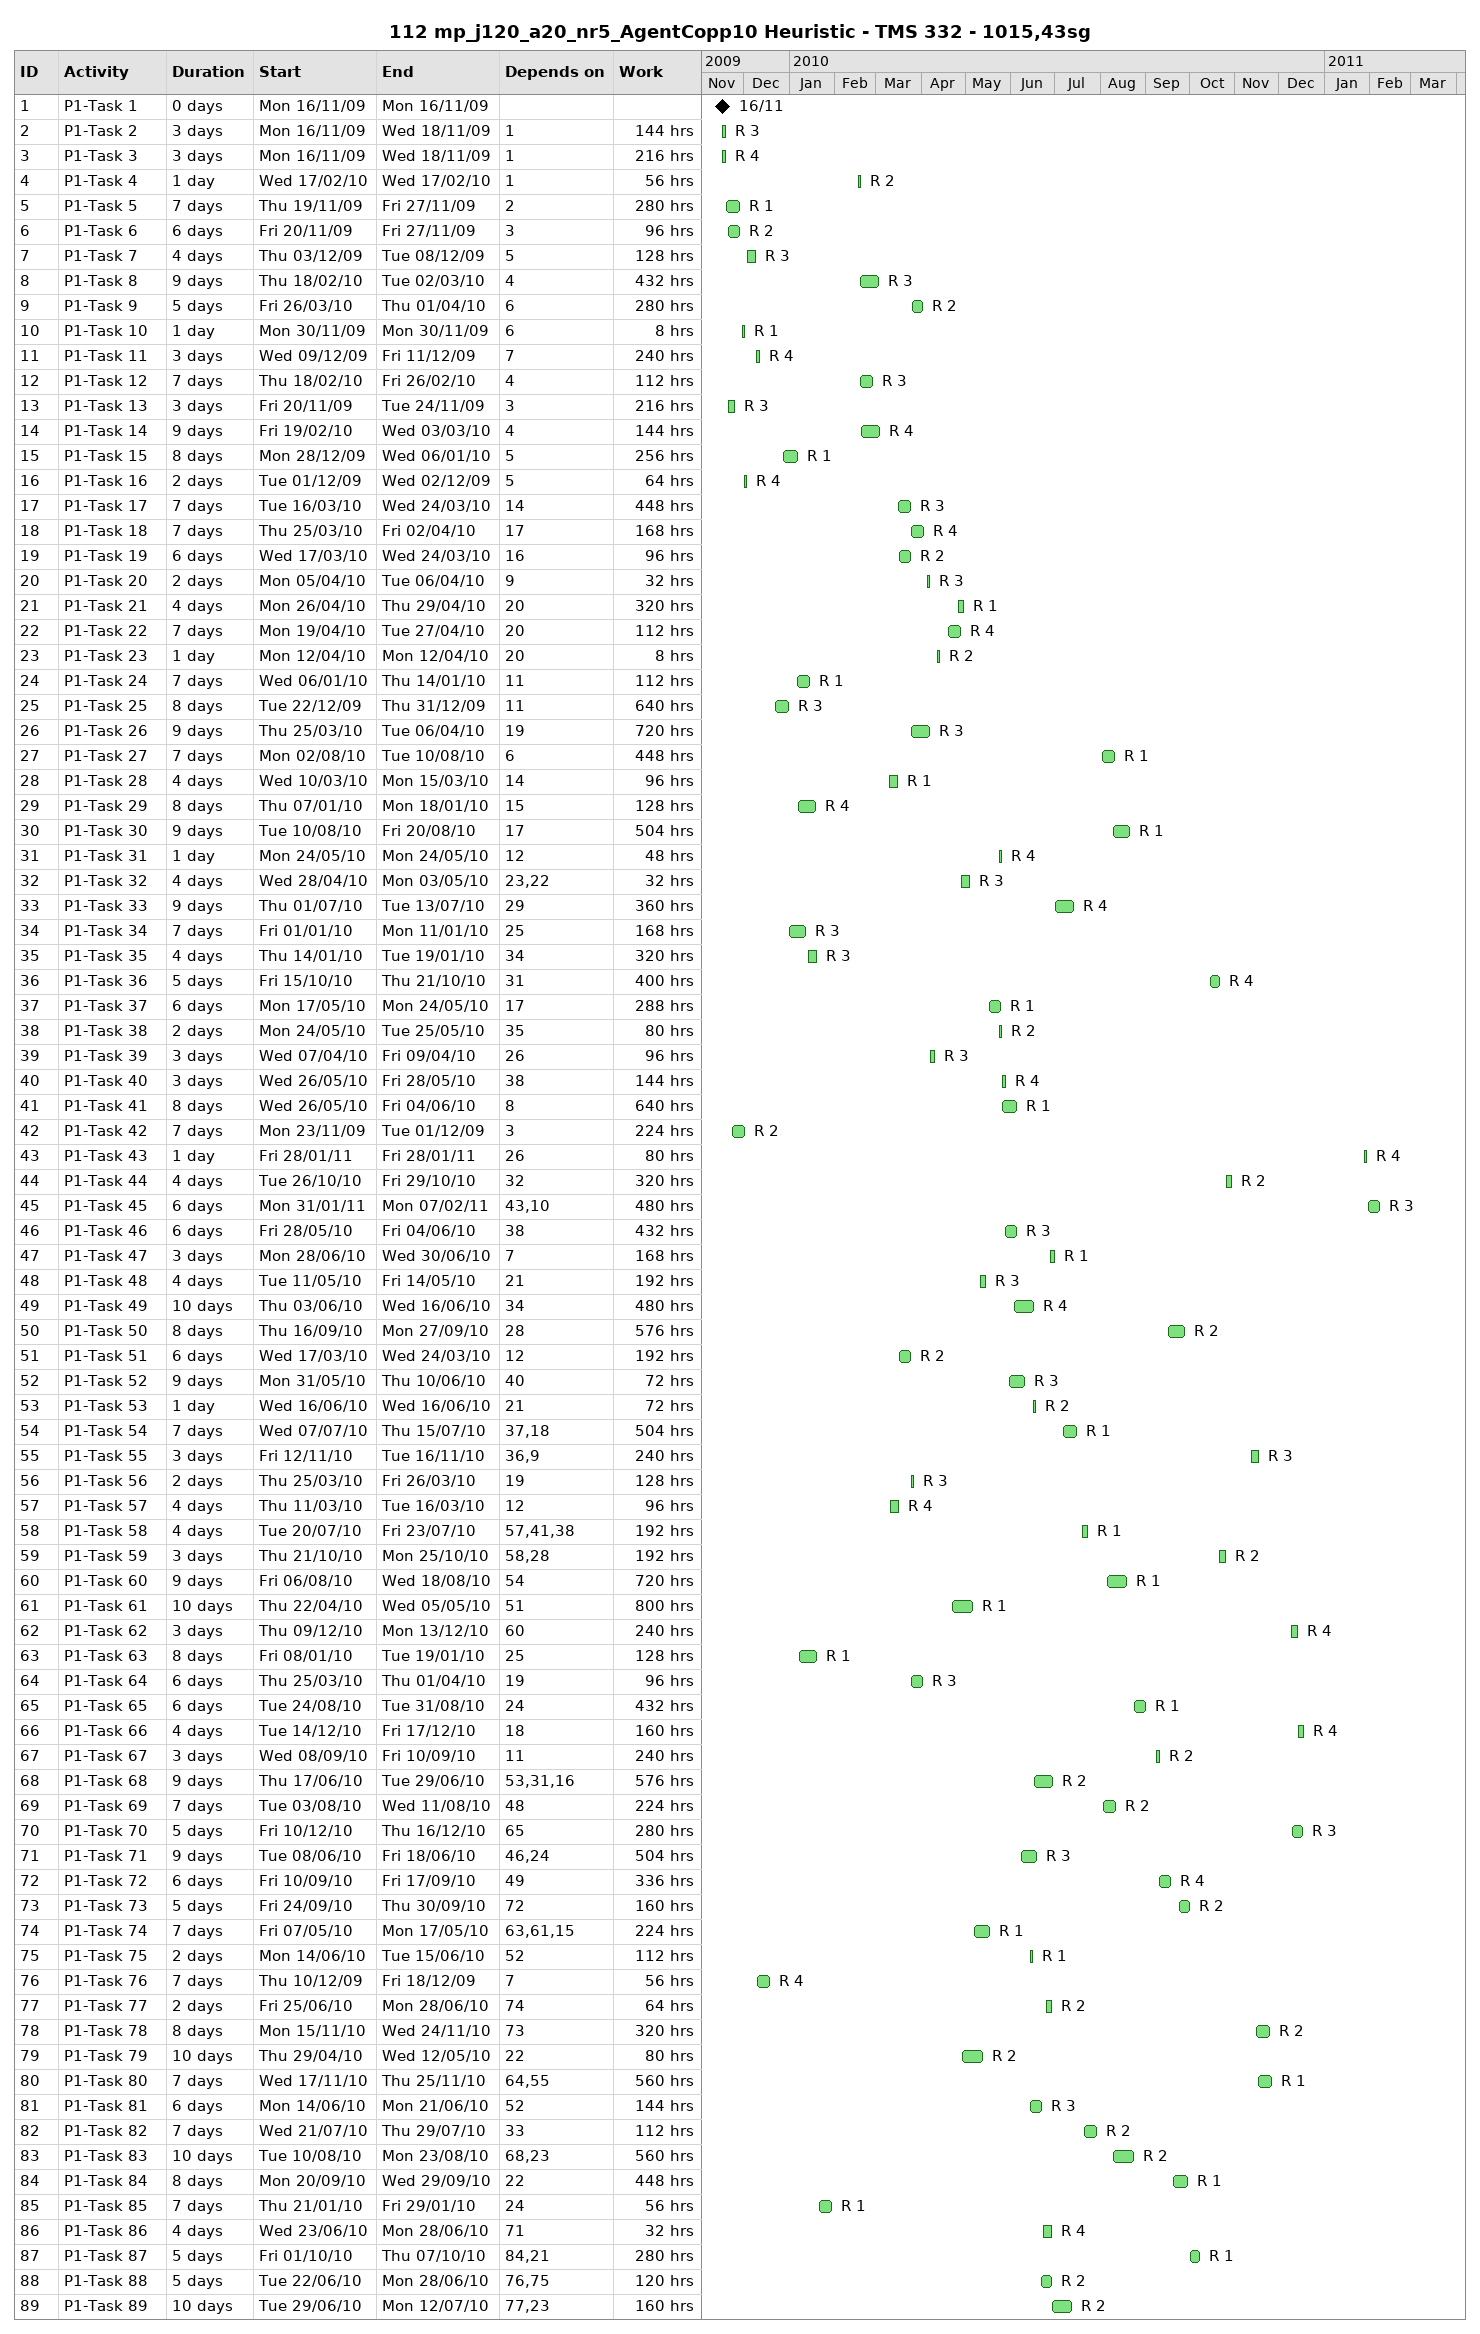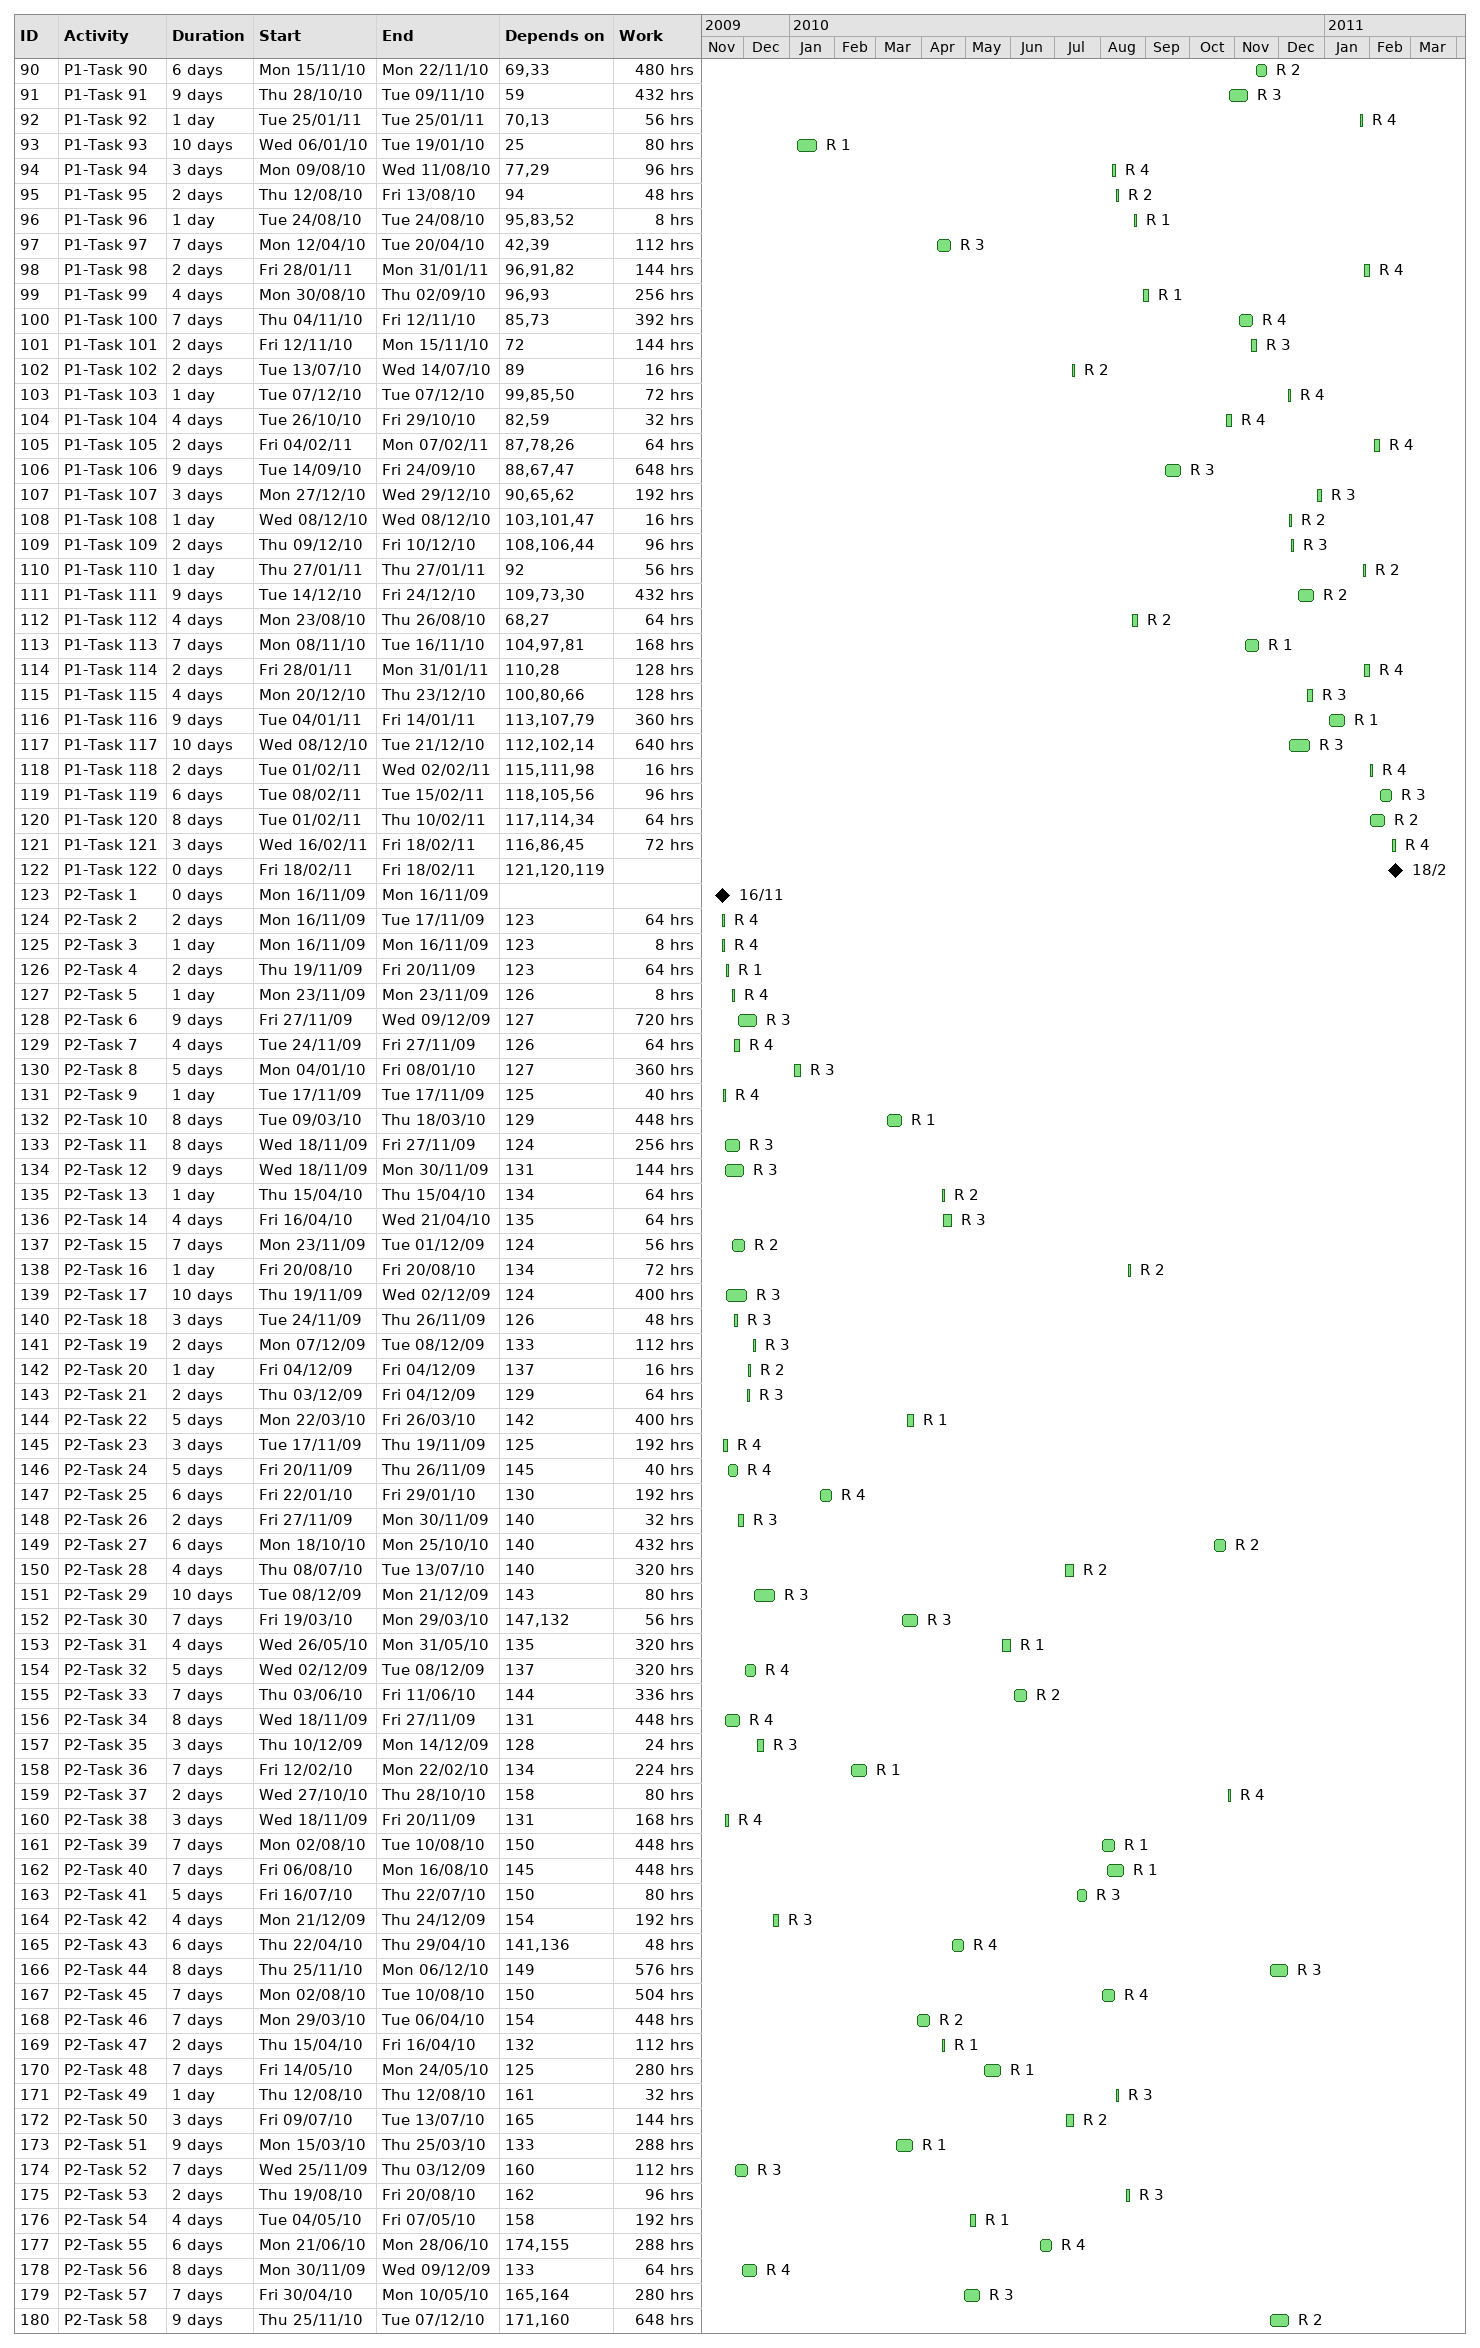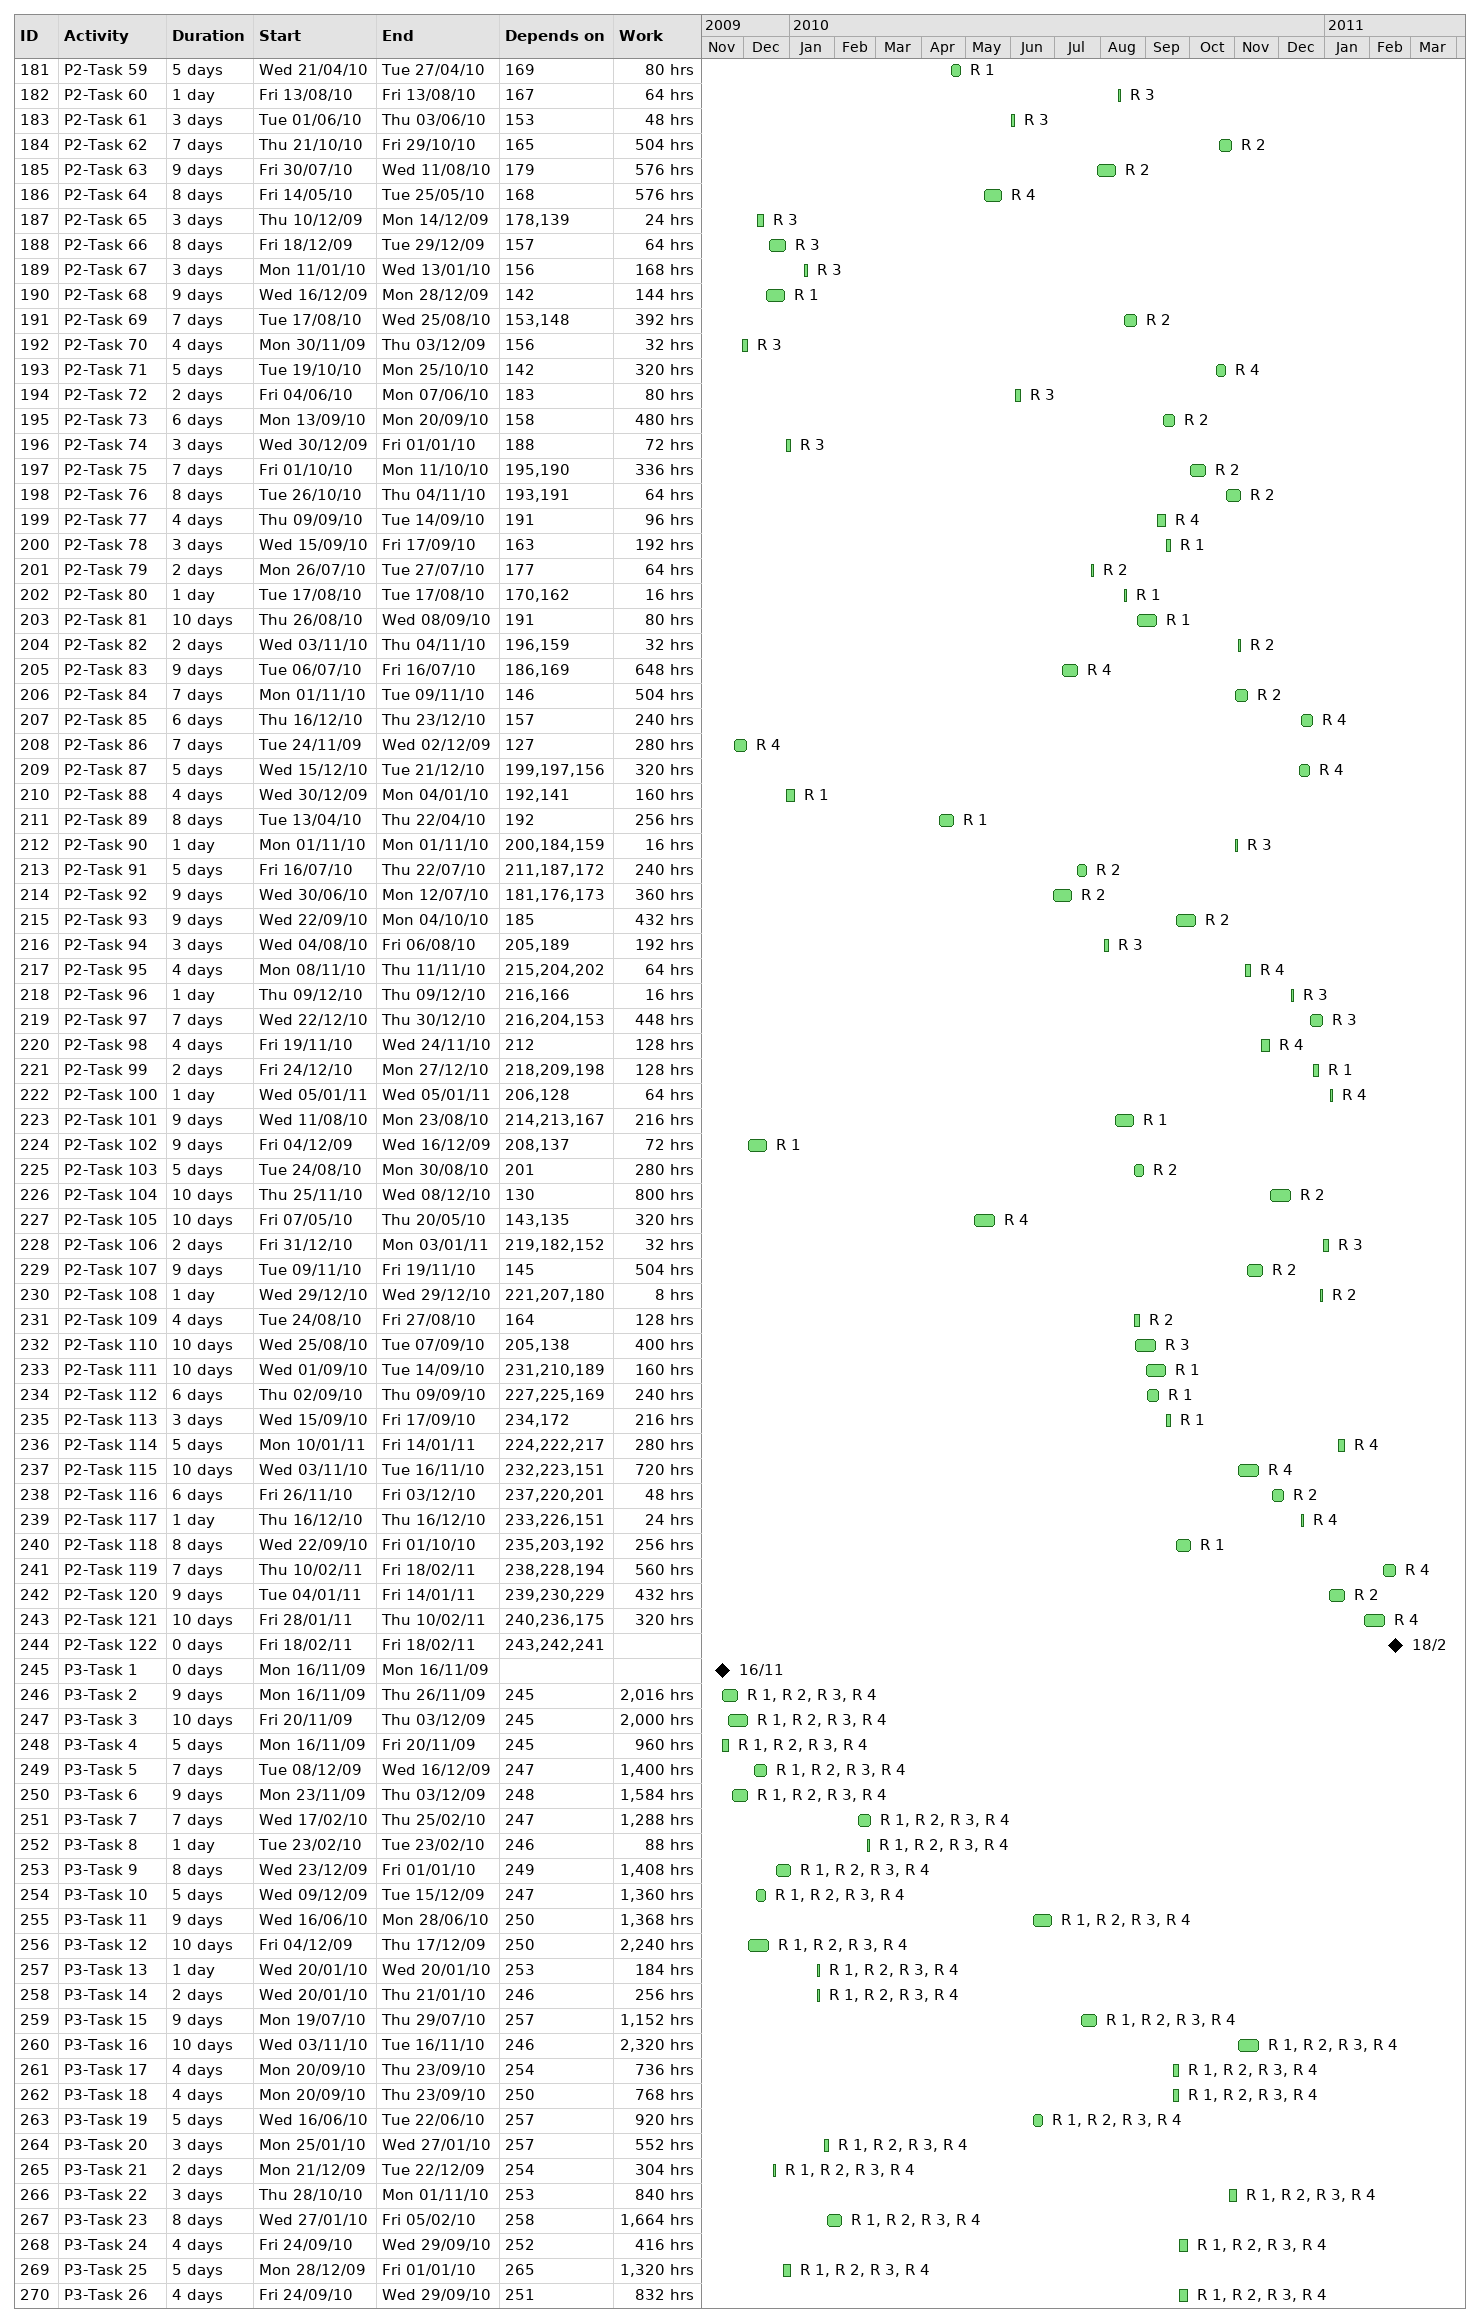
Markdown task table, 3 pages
112 mp_j120_a20_nr5_AgentCopp10 Heuristic - TMS 332 - 1015,43sg

| ID | Task | Duration | Start | Finish | Predecessors | Resources | Work (h) |
|---|---|---|---|---|---|---|---|
| 1 | P1-Task 1 | 0d | 2009-11-16 | 2009-11-16 |  |  |  |
| 2 | P1-Task 2 | 3d | 2009-11-16 | 2009-11-18 | 1 | R 3 | 144 |
| 3 | P1-Task 3 | 3d | 2009-11-16 | 2009-11-18 | 1 | R 4 | 216 |
| 4 | P1-Task 4 | 1d | 2010-02-17 | 2010-02-17 | 1 | R 2 | 56 |
| 5 | P1-Task 5 | 7d | 2009-11-19 | 2009-11-27 | 2 | R 1 | 280 |
| 6 | P1-Task 6 | 6d | 2009-11-20 | 2009-11-27 | 3 | R 2 | 96 |
| 7 | P1-Task 7 | 4d | 2009-12-03 | 2009-12-08 | 5 | R 3 | 128 |
| 8 | P1-Task 8 | 9d | 2010-02-18 | 2010-03-02 | 4 | R 3 | 432 |
| 9 | P1-Task 9 | 5d | 2010-03-26 | 2010-04-01 | 6 | R 2 | 280 |
| 10 | P1-Task 10 | 1d | 2009-11-30 | 2009-11-30 | 6 | R 1 | 8 |
| 11 | P1-Task 11 | 3d | 2009-12-09 | 2009-12-11 | 7 | R 4 | 240 |
| 12 | P1-Task 12 | 7d | 2010-02-18 | 2010-02-26 | 4 | R 3 | 112 |
| 13 | P1-Task 13 | 3d | 2009-11-20 | 2009-11-24 | 3 | R 3 | 216 |
| 14 | P1-Task 14 | 9d | 2010-02-19 | 2010-03-03 | 4 | R 4 | 144 |
| 15 | P1-Task 15 | 8d | 2009-12-28 | 2010-01-06 | 5 | R 1 | 256 |
| 16 | P1-Task 16 | 2d | 2009-12-01 | 2009-12-02 | 5 | R 4 | 64 |
| 17 | P1-Task 17 | 7d | 2010-03-16 | 2010-03-24 | 14 | R 3 | 448 |
| 18 | P1-Task 18 | 7d | 2010-03-25 | 2010-04-02 | 17 | R 4 | 168 |
| 19 | P1-Task 19 | 6d | 2010-03-17 | 2010-03-24 | 16 | R 2 | 96 |
| 20 | P1-Task 20 | 2d | 2010-04-05 | 2010-04-06 | 9 | R 3 | 32 |
| 21 | P1-Task 21 | 4d | 2010-04-26 | 2010-04-29 | 20 | R 1 | 320 |
| 22 | P1-Task 22 | 7d | 2010-04-19 | 2010-04-27 | 20 | R 4 | 112 |
| 23 | P1-Task 23 | 1d | 2010-04-12 | 2010-04-12 | 20 | R 2 | 8 |
| 24 | P1-Task 24 | 7d | 2010-01-06 | 2010-01-14 | 11 | R 1 | 112 |
| 25 | P1-Task 25 | 8d | 2009-12-22 | 2009-12-31 | 11 | R 3 | 640 |
| 26 | P1-Task 26 | 9d | 2010-03-25 | 2010-04-06 | 19 | R 3 | 720 |
| 27 | P1-Task 27 | 7d | 2010-08-02 | 2010-08-10 | 6 | R 1 | 448 |
| 28 | P1-Task 28 | 4d | 2010-03-10 | 2010-03-15 | 14 | R 1 | 96 |
| 29 | P1-Task 29 | 8d | 2010-01-07 | 2010-01-18 | 15 | R 4 | 128 |
| 30 | P1-Task 30 | 9d | 2010-08-10 | 2010-08-20 | 17 | R 1 | 504 |
| 31 | P1-Task 31 | 1d | 2010-05-24 | 2010-05-24 | 12 | R 4 | 48 |
| 32 | P1-Task 32 | 4d | 2010-04-28 | 2010-05-03 | 23, 22 | R 3 | 32 |
| 33 | P1-Task 33 | 9d | 2010-07-01 | 2010-07-13 | 29 | R 4 | 360 |
| 34 | P1-Task 34 | 7d | 2010-01-01 | 2010-01-11 | 25 | R 3 | 168 |
| 35 | P1-Task 35 | 4d | 2010-01-14 | 2010-01-19 | 34 | R 3 | 320 |
| 36 | P1-Task 36 | 5d | 2010-10-15 | 2010-10-21 | 31 | R 4 | 400 |
| 37 | P1-Task 37 | 6d | 2010-05-17 | 2010-05-24 | 17 | R 1 | 288 |
| 38 | P1-Task 38 | 2d | 2010-05-24 | 2010-05-25 | 35 | R 2 | 80 |
| 39 | P1-Task 39 | 3d | 2010-04-07 | 2010-04-09 | 26 | R 3 | 96 |
| 40 | P1-Task 40 | 3d | 2010-05-26 | 2010-05-28 | 38 | R 4 | 144 |
| 41 | P1-Task 41 | 8d | 2010-05-26 | 2010-06-04 | 8 | R 1 | 640 |
| 42 | P1-Task 42 | 7d | 2009-11-23 | 2009-12-01 | 3 | R 2 | 224 |
| 43 | P1-Task 43 | 1d | 2011-01-28 | 2011-01-28 | 26 | R 4 | 80 |
| 44 | P1-Task 44 | 4d | 2010-10-26 | 2010-10-29 | 32 | R 2 | 320 |
| 45 | P1-Task 45 | 6d | 2011-01-31 | 2011-02-07 | 43, 10 | R 3 | 480 |
| 46 | P1-Task 46 | 6d | 2010-05-28 | 2010-06-04 | 38 | R 3 | 432 |
| 47 | P1-Task 47 | 3d | 2010-06-28 | 2010-06-30 | 7 | R 1 | 168 |
| 48 | P1-Task 48 | 4d | 2010-05-11 | 2010-05-14 | 21 | R 3 | 192 |
| 49 | P1-Task 49 | 10d | 2010-06-03 | 2010-06-16 | 34 | R 4 | 480 |
| 50 | P1-Task 50 | 8d | 2010-09-16 | 2010-09-27 | 28 | R 2 | 576 |
| 51 | P1-Task 51 | 6d | 2010-03-17 | 2010-03-24 | 12 | R 2 | 192 |
| 52 | P1-Task 52 | 9d | 2010-05-31 | 2010-06-10 | 40 | R 3 | 72 |
| 53 | P1-Task 53 | 1d | 2010-06-16 | 2010-06-16 | 21 | R 2 | 72 |
| 54 | P1-Task 54 | 7d | 2010-07-07 | 2010-07-15 | 37, 18 | R 1 | 504 |
| 55 | P1-Task 55 | 3d | 2010-11-12 | 2010-11-16 | 36, 9 | R 3 | 240 |
| 56 | P1-Task 56 | 2d | 2010-03-25 | 2010-03-26 | 19 | R 3 | 128 |
| 57 | P1-Task 57 | 4d | 2010-03-11 | 2010-03-16 | 12 | R 4 | 96 |
| 58 | P1-Task 58 | 4d | 2010-07-20 | 2010-07-23 | 57, 41, 38 | R 1 | 192 |
| 59 | P1-Task 59 | 3d | 2010-10-21 | 2010-10-25 | 58, 28 | R 2 | 192 |
| 60 | P1-Task 60 | 9d | 2010-08-06 | 2010-08-18 | 54 | R 1 | 720 |
| 61 | P1-Task 61 | 10d | 2010-04-22 | 2010-05-05 | 51 | R 1 | 800 |
| 62 | P1-Task 62 | 3d | 2010-12-09 | 2010-12-13 | 60 | R 4 | 240 |
| 63 | P1-Task 63 | 8d | 2010-01-08 | 2010-01-19 | 25 | R 1 | 128 |
| 64 | P1-Task 64 | 6d | 2010-03-25 | 2010-04-01 | 19 | R 3 | 96 |
| 65 | P1-Task 65 | 6d | 2010-08-24 | 2010-08-31 | 24 | R 1 | 432 |
| 66 | P1-Task 66 | 4d | 2010-12-14 | 2010-12-17 | 18 | R 4 | 160 |
| 67 | P1-Task 67 | 3d | 2010-09-08 | 2010-09-10 | 11 | R 2 | 240 |
| 68 | P1-Task 68 | 9d | 2010-06-17 | 2010-06-29 | 53, 31, 16 | R 2 | 576 |
| 69 | P1-Task 69 | 7d | 2010-08-03 | 2010-08-11 | 48 | R 2 | 224 |
| 70 | P1-Task 70 | 5d | 2010-12-10 | 2010-12-16 | 65 | R 3 | 280 |
| 71 | P1-Task 71 | 9d | 2010-06-08 | 2010-06-18 | 46, 24 | R 3 | 504 |
| 72 | P1-Task 72 | 6d | 2010-09-10 | 2010-09-17 | 49 | R 4 | 336 |
| 73 | P1-Task 73 | 5d | 2010-09-24 | 2010-09-30 | 72 | R 2 | 160 |
| 74 | P1-Task 74 | 7d | 2010-05-07 | 2010-05-17 | 63, 61, 15 | R 1 | 224 |
| 75 | P1-Task 75 | 2d | 2010-06-14 | 2010-06-15 | 52 | R 1 | 112 |
| 76 | P1-Task 76 | 7d | 2009-12-10 | 2009-12-18 | 7 | R 4 | 56 |
| 77 | P1-Task 77 | 2d | 2010-06-25 | 2010-06-28 | 74 | R 2 | 64 |
| 78 | P1-Task 78 | 8d | 2010-11-15 | 2010-11-24 | 73 | R 2 | 320 |
| 79 | P1-Task 79 | 10d | 2010-04-29 | 2010-05-12 | 22 | R 2 | 80 |
| 80 | P1-Task 80 | 7d | 2010-11-17 | 2010-11-25 | 64, 55 | R 1 | 560 |
| 81 | P1-Task 81 | 6d | 2010-06-14 | 2010-06-21 | 52 | R 3 | 144 |
| 82 | P1-Task 82 | 7d | 2010-07-21 | 2010-07-29 | 33 | R 2 | 112 |
| 83 | P1-Task 83 | 10d | 2010-08-10 | 2010-08-23 | 68, 23 | R 2 | 560 |
| 84 | P1-Task 84 | 8d | 2010-09-20 | 2010-09-29 | 22 | R 1 | 448 |
| 85 | P1-Task 85 | 7d | 2010-01-21 | 2010-01-29 | 24 | R 1 | 56 |
| 86 | P1-Task 86 | 4d | 2010-06-23 | 2010-06-28 | 71 | R 4 | 32 |
| 87 | P1-Task 87 | 5d | 2010-10-01 | 2010-10-07 | 84, 21 | R 1 | 280 |
| 88 | P1-Task 88 | 5d | 2010-06-22 | 2010-06-28 | 76, 75 | R 2 | 120 |
| 89 | P1-Task 89 | 10d | 2010-06-29 | 2010-07-12 | 77, 23 | R 2 | 160 |
| 90 | P1-Task 90 | 6d | 2010-11-15 | 2010-11-22 | 69, 33 | R 2 | 480 |
| 91 | P1-Task 91 | 9d | 2010-10-28 | 2010-11-09 | 59 | R 3 | 432 |
| 92 | P1-Task 92 | 1d | 2011-01-25 | 2011-01-25 | 70, 13 | R 4 | 56 |
| 93 | P1-Task 93 | 10d | 2010-01-06 | 2010-01-19 | 25 | R 1 | 80 |
| 94 | P1-Task 94 | 3d | 2010-08-09 | 2010-08-11 | 77, 29 | R 4 | 96 |
| 95 | P1-Task 95 | 2d | 2010-08-12 | 2010-08-13 | 94 | R 2 | 48 |
| 96 | P1-Task 96 | 1d | 2010-08-24 | 2010-08-24 | 95, 83, 52 | R 1 | 8 |
| 97 | P1-Task 97 | 7d | 2010-04-12 | 2010-04-20 | 42, 39 | R 3 | 112 |
| 98 | P1-Task 98 | 2d | 2011-01-28 | 2011-01-31 | 96, 91, 82 | R 4 | 144 |
| 99 | P1-Task 99 | 4d | 2010-08-30 | 2010-09-02 | 96, 93 | R 1 | 256 |
| 100 | P1-Task 100 | 7d | 2010-11-04 | 2010-11-12 | 85, 73 | R 4 | 392 |
| 101 | P1-Task 101 | 2d | 2010-11-12 | 2010-11-15 | 72 | R 3 | 144 |
| 102 | P1-Task 102 | 2d | 2010-07-13 | 2010-07-14 | 89 | R 2 | 16 |
| 103 | P1-Task 103 | 1d | 2010-12-07 | 2010-12-07 | 99, 85, 50 | R 4 | 72 |
| 104 | P1-Task 104 | 4d | 2010-10-26 | 2010-10-29 | 82, 59 | R 4 | 32 |
| 105 | P1-Task 105 | 2d | 2011-02-04 | 2011-02-07 | 87, 78, 26 | R 4 | 64 |
| 106 | P1-Task 106 | 9d | 2010-09-14 | 2010-09-24 | 88, 67, 47 | R 3 | 648 |
| 107 | P1-Task 107 | 3d | 2010-12-27 | 2010-12-29 | 90, 65, 62 | R 3 | 192 |
| 108 | P1-Task 108 | 1d | 2010-12-08 | 2010-12-08 | 103, 101, 47 | R 2 | 16 |
| 109 | P1-Task 109 | 2d | 2010-12-09 | 2010-12-10 | 108, 106, 44 | R 3 | 96 |
| 110 | P1-Task 110 | 1d | 2011-01-27 | 2011-01-27 | 92 | R 2 | 56 |
| 111 | P1-Task 111 | 9d | 2010-12-14 | 2010-12-24 | 109, 73, 30 | R 2 | 432 |
| 112 | P1-Task 112 | 4d | 2010-08-23 | 2010-08-26 | 68, 27 | R 2 | 64 |
| 113 | P1-Task 113 | 7d | 2010-11-08 | 2010-11-16 | 104, 97, 81 | R 1 | 168 |
| 114 | P1-Task 114 | 2d | 2011-01-28 | 2011-01-31 | 110, 28 | R 4 | 128 |
| 115 | P1-Task 115 | 4d | 2010-12-20 | 2010-12-23 | 100, 80, 66 | R 3 | 128 |
| 116 | P1-Task 116 | 9d | 2011-01-04 | 2011-01-14 | 113, 107, 79 | R 1 | 360 |
| 117 | P1-Task 117 | 10d | 2010-12-08 | 2010-12-21 | 112, 102, 14 | R 3 | 640 |
| 118 | P1-Task 118 | 2d | 2011-02-01 | 2011-02-02 | 115, 111, 98 | R 4 | 16 |
| 119 | P1-Task 119 | 6d | 2011-02-08 | 2011-02-15 | 118, 105, 56 | R 3 | 96 |
| 120 | P1-Task 120 | 8d | 2011-02-01 | 2011-02-10 | 117, 114, 34 | R 2 | 64 |
| 121 | P1-Task 121 | 3d | 2011-02-16 | 2011-02-18 | 116, 86, 45 | R 4 | 72 |
| 122 | P1-Task 122 | 0d | 2011-02-18 | 2011-02-18 | 121, 120, 119 |  |  |
| 123 | P2-Task 1 | 0d | 2009-11-16 | 2009-11-16 |  |  |  |
| 124 | P2-Task 2 | 2d | 2009-11-16 | 2009-11-17 | 123 | R 4 | 64 |
| 125 | P2-Task 3 | 1d | 2009-11-16 | 2009-11-16 | 123 | R 4 | 8 |
| 126 | P2-Task 4 | 2d | 2009-11-19 | 2009-11-20 | 123 | R 1 | 64 |
| 127 | P2-Task 5 | 1d | 2009-11-23 | 2009-11-23 | 126 | R 4 | 8 |
| 128 | P2-Task 6 | 9d | 2009-11-27 | 2009-12-09 | 127 | R 3 | 720 |
| 129 | P2-Task 7 | 4d | 2009-11-24 | 2009-11-27 | 126 | R 4 | 64 |
| 130 | P2-Task 8 | 5d | 2010-01-04 | 2010-01-08 | 127 | R 3 | 360 |
| 131 | P2-Task 9 | 1d | 2009-11-17 | 2009-11-17 | 125 | R 4 | 40 |
| 132 | P2-Task 10 | 8d | 2010-03-09 | 2010-03-18 | 129 | R 1 | 448 |
| 133 | P2-Task 11 | 8d | 2009-11-18 | 2009-11-27 | 124 | R 3 | 256 |
| 134 | P2-Task 12 | 9d | 2009-11-18 | 2009-11-30 | 131 | R 3 | 144 |
| 135 | P2-Task 13 | 1d | 2010-04-15 | 2010-04-15 | 134 | R 2 | 64 |
| 136 | P2-Task 14 | 4d | 2010-04-16 | 2010-04-21 | 135 | R 3 | 64 |
| 137 | P2-Task 15 | 7d | 2009-11-23 | 2009-12-01 | 124 | R 2 | 56 |
| 138 | P2-Task 16 | 1d | 2010-08-20 | 2010-08-20 | 134 | R 2 | 72 |
| 139 | P2-Task 17 | 10d | 2009-11-19 | 2009-12-02 | 124 | R 3 | 400 |
| 140 | P2-Task 18 | 3d | 2009-11-24 | 2009-11-26 | 126 | R 3 | 48 |
| 141 | P2-Task 19 | 2d | 2009-12-07 | 2009-12-08 | 133 | R 3 | 112 |
| 142 | P2-Task 20 | 1d | 2009-12-04 | 2009-12-04 | 137 | R 2 | 16 |
| 143 | P2-Task 21 | 2d | 2009-12-03 | 2009-12-04 | 129 | R 3 | 64 |
| 144 | P2-Task 22 | 5d | 2010-03-22 | 2010-03-26 | 142 | R 1 | 400 |
| 145 | P2-Task 23 | 3d | 2009-11-17 | 2009-11-19 | 125 | R 4 | 192 |
| 146 | P2-Task 24 | 5d | 2009-11-20 | 2009-11-26 | 145 | R 4 | 40 |
| 147 | P2-Task 25 | 6d | 2010-01-22 | 2010-01-29 | 130 | R 4 | 192 |
| 148 | P2-Task 26 | 2d | 2009-11-27 | 2009-11-30 | 140 | R 3 | 32 |
| 149 | P2-Task 27 | 6d | 2010-10-18 | 2010-10-25 | 140 | R 2 | 432 |
| 150 | P2-Task 28 | 4d | 2010-07-08 | 2010-07-13 | 140 | R 2 | 320 |
| 151 | P2-Task 29 | 10d | 2009-12-08 | 2009-12-21 | 143 | R 3 | 80 |
| 152 | P2-Task 30 | 7d | 2010-03-19 | 2010-03-29 | 147, 132 | R 3 | 56 |
| 153 | P2-Task 31 | 4d | 2010-05-26 | 2010-05-31 | 135 | R 1 | 320 |
| 154 | P2-Task 32 | 5d | 2009-12-02 | 2009-12-08 | 137 | R 4 | 320 |
| 155 | P2-Task 33 | 7d | 2010-06-03 | 2010-06-11 | 144 | R 2 | 336 |
| 156 | P2-Task 34 | 8d | 2009-11-18 | 2009-11-27 | 131 | R 4 | 448 |
| 157 | P2-Task 35 | 3d | 2009-12-10 | 2009-12-14 | 128 | R 3 | 24 |
| 158 | P2-Task 36 | 7d | 2010-02-12 | 2010-02-22 | 134 | R 1 | 224 |
| 159 | P2-Task 37 | 2d | 2010-10-27 | 2010-10-28 | 158 | R 4 | 80 |
| 160 | P2-Task 38 | 3d | 2009-11-18 | 2009-11-20 | 131 | R 4 | 168 |
| 161 | P2-Task 39 | 7d | 2010-08-02 | 2010-08-10 | 150 | R 1 | 448 |
| 162 | P2-Task 40 | 7d | 2010-08-06 | 2010-08-16 | 145 | R 1 | 448 |
| 163 | P2-Task 41 | 5d | 2010-07-16 | 2010-07-22 | 150 | R 3 | 80 |
| 164 | P2-Task 42 | 4d | 2009-12-21 | 2009-12-24 | 154 | R 3 | 192 |
| 165 | P2-Task 43 | 6d | 2010-04-22 | 2010-04-29 | 141, 136 | R 4 | 48 |
| 166 | P2-Task 44 | 8d | 2010-11-25 | 2010-12-06 | 149 | R 3 | 576 |
| 167 | P2-Task 45 | 7d | 2010-08-02 | 2010-08-10 | 150 | R 4 | 504 |
| 168 | P2-Task 46 | 7d | 2010-03-29 | 2010-04-06 | 154 | R 2 | 448 |
| 169 | P2-Task 47 | 2d | 2010-04-15 | 2010-04-16 | 132 | R 1 | 112 |
| 170 | P2-Task 48 | 7d | 2010-05-14 | 2010-05-24 | 125 | R 1 | 280 |
| 171 | P2-Task 49 | 1d | 2010-08-12 | 2010-08-12 | 161 | R 3 | 32 |
| 172 | P2-Task 50 | 3d | 2010-07-09 | 2010-07-13 | 165 | R 2 | 144 |
| 173 | P2-Task 51 | 9d | 2010-03-15 | 2010-03-25 | 133 | R 1 | 288 |
| 174 | P2-Task 52 | 7d | 2009-11-25 | 2009-12-03 | 160 | R 3 | 112 |
| 175 | P2-Task 53 | 2d | 2010-08-19 | 2010-08-20 | 162 | R 3 | 96 |
| 176 | P2-Task 54 | 4d | 2010-05-04 | 2010-05-07 | 158 | R 1 | 192 |
| 177 | P2-Task 55 | 6d | 2010-06-21 | 2010-06-28 | 174, 155 | R 4 | 288 |
| 178 | P2-Task 56 | 8d | 2009-11-30 | 2009-12-09 | 133 | R 4 | 64 |
| 179 | P2-Task 57 | 7d | 2010-04-30 | 2010-05-10 | 165, 164 | R 3 | 280 |
| 180 | P2-Task 58 | 9d | 2010-11-25 | 2010-12-07 | 171, 160 | R 2 | 648 |
| 181 | P2-Task 59 | 5d | 2010-04-21 | 2010-04-27 | 169 | R 1 | 80 |
| 182 | P2-Task 60 | 1d | 2010-08-13 | 2010-08-13 | 167 | R 3 | 64 |
| 183 | P2-Task 61 | 3d | 2010-06-01 | 2010-06-03 | 153 | R 3 | 48 |
| 184 | P2-Task 62 | 7d | 2010-10-21 | 2010-10-29 | 165 | R 2 | 504 |
| 185 | P2-Task 63 | 9d | 2010-07-30 | 2010-08-11 | 179 | R 2 | 576 |
| 186 | P2-Task 64 | 8d | 2010-05-14 | 2010-05-25 | 168 | R 4 | 576 |
| 187 | P2-Task 65 | 3d | 2009-12-10 | 2009-12-14 | 178, 139 | R 3 | 24 |
| 188 | P2-Task 66 | 8d | 2009-12-18 | 2009-12-29 | 157 | R 3 | 64 |
| 189 | P2-Task 67 | 3d | 2010-01-11 | 2010-01-13 | 156 | R 3 | 168 |
| 190 | P2-Task 68 | 9d | 2009-12-16 | 2009-12-28 | 142 | R 1 | 144 |
| 191 | P2-Task 69 | 7d | 2010-08-17 | 2010-08-25 | 153, 148 | R 2 | 392 |
| 192 | P2-Task 70 | 4d | 2009-11-30 | 2009-12-03 | 156 | R 3 | 32 |
| 193 | P2-Task 71 | 5d | 2010-10-19 | 2010-10-25 | 142 | R 4 | 320 |
| 194 | P2-Task 72 | 2d | 2010-06-04 | 2010-06-07 | 183 | R 3 | 80 |
| 195 | P2-Task 73 | 6d | 2010-09-13 | 2010-09-20 | 158 | R 2 | 480 |
| 196 | P2-Task 74 | 3d | 2009-12-30 | 2010-01-01 | 188 | R 3 | 72 |
| 197 | P2-Task 75 | 7d | 2010-10-01 | 2010-10-11 | 195, 190 | R 2 | 336 |
| 198 | P2-Task 76 | 8d | 2010-10-26 | 2010-11-04 | 193, 191 | R 2 | 64 |
| 199 | P2-Task 77 | 4d | 2010-09-09 | 2010-09-14 | 191 | R 4 | 96 |
| 200 | P2-Task 78 | 3d | 2010-09-15 | 2010-09-17 | 163 | R 1 | 192 |
| 201 | P2-Task 79 | 2d | 2010-07-26 | 2010-07-27 | 177 | R 2 | 64 |
| 202 | P2-Task 80 | 1d | 2010-08-17 | 2010-08-17 | 170, 162 | R 1 | 16 |
| 203 | P2-Task 81 | 10d | 2010-08-26 | 2010-09-08 | 191 | R 1 | 80 |
| 204 | P2-Task 82 | 2d | 2010-11-03 | 2010-11-04 | 196, 159 | R 2 | 32 |
| 205 | P2-Task 83 | 9d | 2010-07-06 | 2010-07-16 | 186, 169 | R 4 | 648 |
| 206 | P2-Task 84 | 7d | 2010-11-01 | 2010-11-09 | 146 | R 2 | 504 |
| 207 | P2-Task 85 | 6d | 2010-12-16 | 2010-12-23 | 157 | R 4 | 240 |
| 208 | P2-Task 86 | 7d | 2009-11-24 | 2009-12-02 | 127 | R 4 | 280 |
| 209 | P2-Task 87 | 5d | 2010-12-15 | 2010-12-21 | 199, 197, 156 | R 4 | 320 |
| 210 | P2-Task 88 | 4d | 2009-12-30 | 2010-01-04 | 192, 141 | R 1 | 160 |
| 211 | P2-Task 89 | 8d | 2010-04-13 | 2010-04-22 | 192 | R 1 | 256 |
| 212 | P2-Task 90 | 1d | 2010-11-01 | 2010-11-01 | 200, 184, 159 | R 3 | 16 |
| 213 | P2-Task 91 | 5d | 2010-07-16 | 2010-07-22 | 211, 187, 172 | R 2 | 240 |
| 214 | P2-Task 92 | 9d | 2010-06-30 | 2010-07-12 | 181, 176, 173 | R 2 | 360 |
| 215 | P2-Task 93 | 9d | 2010-09-22 | 2010-10-04 | 185 | R 2 | 432 |
| 216 | P2-Task 94 | 3d | 2010-08-04 | 2010-08-06 | 205, 189 | R 3 | 192 |
| 217 | P2-Task 95 | 4d | 2010-11-08 | 2010-11-11 | 215, 204, 202 | R 4 | 64 |
| 218 | P2-Task 96 | 1d | 2010-12-09 | 2010-12-09 | 216, 166 | R 3 | 16 |
| 219 | P2-Task 97 | 7d | 2010-12-22 | 2010-12-30 | 216, 204, 153 | R 3 | 448 |
| 220 | P2-Task 98 | 4d | 2010-11-19 | 2010-11-24 | 212 | R 4 | 128 |
| 221 | P2-Task 99 | 2d | 2010-12-24 | 2010-12-27 | 218, 209, 198 | R 1 | 128 |
| 222 | P2-Task 100 | 1d | 2011-01-05 | 2011-01-05 | 206, 128 | R 4 | 64 |
| 223 | P2-Task 101 | 9d | 2010-08-11 | 2010-08-23 | 214, 213, 167 | R 1 | 216 |
| 224 | P2-Task 102 | 9d | 2009-12-04 | 2009-12-16 | 208, 137 | R 1 | 72 |
| 225 | P2-Task 103 | 5d | 2010-08-24 | 2010-08-30 | 201 | R 2 | 280 |
| 226 | P2-Task 104 | 10d | 2010-11-25 | 2010-12-08 | 130 | R 2 | 800 |
| 227 | P2-Task 105 | 10d | 2010-05-07 | 2010-05-20 | 143, 135 | R 4 | 320 |
| 228 | P2-Task 106 | 2d | 2010-12-31 | 2011-01-03 | 219, 182, 152 | R 3 | 32 |
| 229 | P2-Task 107 | 9d | 2010-11-09 | 2010-11-19 | 145 | R 2 | 504 |
| 230 | P2-Task 108 | 1d | 2010-12-29 | 2010-12-29 | 221, 207, 180 | R 2 | 8 |
| 231 | P2-Task 109 | 4d | 2010-08-24 | 2010-08-27 | 164 | R 2 | 128 |
| 232 | P2-Task 110 | 10d | 2010-08-25 | 2010-09-07 | 205, 138 | R 3 | 400 |
| 233 | P2-Task 111 | 10d | 2010-09-01 | 2010-09-14 | 231, 210, 189 | R 1 | 160 |
| 234 | P2-Task 112 | 6d | 2010-09-02 | 2010-09-09 | 227, 225, 169 | R 1 | 240 |
| 235 | P2-Task 113 | 3d | 2010-09-15 | 2010-09-17 | 234, 172 | R 1 | 216 |
| 236 | P2-Task 114 | 5d | 2011-01-10 | 2011-01-14 | 224, 222, 217 | R 4 | 280 |
| 237 | P2-Task 115 | 10d | 2010-11-03 | 2010-11-16 | 232, 223, 151 | R 4 | 720 |
| 238 | P2-Task 116 | 6d | 2010-11-26 | 2010-12-03 | 237, 220, 201 | R 2 | 48 |
| 239 | P2-Task 117 | 1d | 2010-12-16 | 2010-12-16 | 233, 226, 151 | R 4 | 24 |
| 240 | P2-Task 118 | 8d | 2010-09-22 | 2010-10-01 | 235, 203, 192 | R 1 | 256 |
| 241 | P2-Task 119 | 7d | 2011-02-10 | 2011-02-18 | 238, 228, 194 | R 4 | 560 |
| 242 | P2-Task 120 | 9d | 2011-01-04 | 2011-01-14 | 239, 230, 229 | R 2 | 432 |
| 243 | P2-Task 121 | 10d | 2011-01-28 | 2011-02-10 | 240, 236, 175 | R 4 | 320 |
| 244 | P2-Task 122 | 0d | 2011-02-18 | 2011-02-18 | 243, 242, 241 |  |  |
| 245 | P3-Task 1 | 0d | 2009-11-16 | 2009-11-16 |  |  |  |
| 246 | P3-Task 2 | 9d | 2009-11-16 | 2009-11-26 | 245 | R 1, R 2, R 3, R 4 | 2016 |
| 247 | P3-Task 3 | 10d | 2009-11-20 | 2009-12-03 | 245 | R 1, R 2, R 3, R 4 | 2000 |
| 248 | P3-Task 4 | 5d | 2009-11-16 | 2009-11-20 | 245 | R 1, R 2, R 3, R 4 | 960 |
| 249 | P3-Task 5 | 7d | 2009-12-08 | 2009-12-16 | 247 | R 1, R 2, R 3, R 4 | 1400 |
| 250 | P3-Task 6 | 9d | 2009-11-23 | 2009-12-03 | 248 | R 1, R 2, R 3, R 4 | 1584 |
| 251 | P3-Task 7 | 7d | 2010-02-17 | 2010-02-25 | 247 | R 1, R 2, R 3, R 4 | 1288 |
| 252 | P3-Task 8 | 1d | 2010-02-23 | 2010-02-23 | 246 | R 1, R 2, R 3, R 4 | 88 |
| 253 | P3-Task 9 | 8d | 2009-12-23 | 2010-01-01 | 249 | R 1, R 2, R 3, R 4 | 1408 |
| 254 | P3-Task 10 | 5d | 2009-12-09 | 2009-12-15 | 247 | R 1, R 2, R 3, R 4 | 1360 |
| 255 | P3-Task 11 | 9d | 2010-06-16 | 2010-06-28 | 250 | R 1, R 2, R 3, R 4 | 1368 |
| 256 | P3-Task 12 | 10d | 2009-12-04 | 2009-12-17 | 250 | R 1, R 2, R 3, R 4 | 2240 |
| 257 | P3-Task 13 | 1d | 2010-01-20 | 2010-01-20 | 253 | R 1, R 2, R 3, R 4 | 184 |
| 258 | P3-Task 14 | 2d | 2010-01-20 | 2010-01-21 | 246 | R 1, R 2, R 3, R 4 | 256 |
| 259 | P3-Task 15 | 9d | 2010-07-19 | 2010-07-29 | 257 | R 1, R 2, R 3, R 4 | 1152 |
| 260 | P3-Task 16 | 10d | 2010-11-03 | 2010-11-16 | 246 | R 1, R 2, R 3, R 4 | 2320 |
| 261 | P3-Task 17 | 4d | 2010-09-20 | 2010-09-23 | 254 | R 1, R 2, R 3, R 4 | 736 |
| 262 | P3-Task 18 | 4d | 2010-09-20 | 2010-09-23 | 250 | R 1, R 2, R 3, R 4 | 768 |
| 263 | P3-Task 19 | 5d | 2010-06-16 | 2010-06-22 | 257 | R 1, R 2, R 3, R 4 | 920 |
| 264 | P3-Task 20 | 3d | 2010-01-25 | 2010-01-27 | 257 | R 1, R 2, R 3, R 4 | 552 |
| 265 | P3-Task 21 | 2d | 2009-12-21 | 2009-12-22 | 254 | R 1, R 2, R 3, R 4 | 304 |
| 266 | P3-Task 22 | 3d | 2010-10-28 | 2010-11-01 | 253 | R 1, R 2, R 3, R 4 | 840 |
| 267 | P3-Task 23 | 8d | 2010-01-27 | 2010-02-05 | 258 | R 1, R 2, R 3, R 4 | 1664 |
| 268 | P3-Task 24 | 4d | 2010-09-24 | 2010-09-29 | 252 | R 1, R 2, R 3, R 4 | 416 |
| 269 | P3-Task 25 | 5d | 2009-12-28 | 2010-01-01 | 265 | R 1, R 2, R 3, R 4 | 1320 |
| 270 | P3-Task 26 | 4d | 2010-09-24 | 2010-09-29 | 251 | R 1, R 2, R 3, R 4 | 832 |
